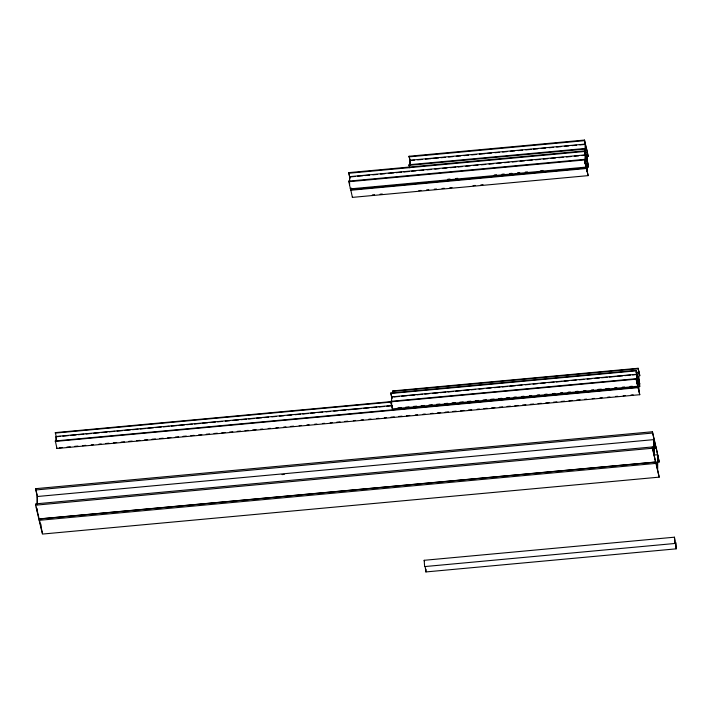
<?xml version="1.0" encoding="UTF-8"?>
<svg xmlns="http://www.w3.org/2000/svg" width="712" height="712" viewBox="0 0 712 712"><rect width="100%" height="100%" fill="white"/><g stroke="black" fill="none" stroke-linecap="round" stroke-linejoin="round"><path stroke-width="1.07" d="M35.6 505.182L35.6 503.873L652.388 446.949L655.619 462.008L38.84 518.932L35.6 505.182L652.379 448.257L655.619 462.008M37.371 497.385L35.627 488.672L652.406 431.748L655.645 445.49L655.645 446.807L653.429 447.011M37.157 504.007L37.166 496.522L653.954 439.607L653.928 453.491M37.3 511.074L37.3 508.938M37.309 504.666L37.327 497.181M39.169 520.321L39.169 519.012L655.948 462.088L659.187 477.147L42.408 534.071L39.169 520.321L655.948 463.396L659.187 477.147M40.869 526.212L40.869 524.077M55.313 440.95L55.313 441.431L638.094 387.639L639.759 394.706L56.978 448.498L55.313 440.95L638.094 387.159L639.759 394.706M391.511 401.577L55.331 432.611L55.322 433.092L391.502 402.058M56.123 441.404L56.132 436.492L392.312 405.466M56.186 440.675L56.186 436.75L60.609 436.34M56.978 448.498L56.978 448.017M348.72 181.124L348.72 181.738L584.454 159.977L586.127 167.106L350.402 188.867L348.72 181.124L584.454 159.363L586.127 167.106M349.93 178.356L348.738 172.642L584.472 150.891L586.145 158.634L584.472 150.891M349.53 181.578L349.539 176.665L585.273 154.905L585.255 162.772M349.601 184.844L349.601 182.877M349.601 180.91L349.61 176.985M350.402 188.867L350.402 188.244M350.722 189.641L350.722 190.255L586.457 168.504L588.139 175.633L352.404 197.384L350.722 189.641L586.457 167.881L588.139 175.633M351.532 190.095L351.541 188.128M352.404 197.384L352.404 196.77M390.772 401.826L390.772 401.346L636.101 378.704L637.765 386.251L392.437 408.893L390.772 401.826L636.101 379.185L637.765 386.251M391.974 398.533L390.79 393.006L636.119 370.365L637.783 377.912L636.119 370.365M391.636 405.003L391.591 396.895L636.92 374.254L636.911 382.113M392.437 408.893L390.772 401.346M392.802 390.906L392.802 391.386L638.13 368.745L639.794 375.811L639.794 375.331L638.13 368.264L392.802 390.906L393.273 393.407M409.551 167.373L409.071 164.721L584.472 148.532L586.154 156.275L584.472 148.532M410.521 162.968L409.08 156.24L584.49 140.059L586.163 147.802L584.49 140.059M409.881 165.175L409.889 160.262L585.291 144.082L585.273 151.941M409.952 164.517L409.961 160.583L414.375 160.173M584.454 159.977L584.454 159.363M585.326 163.084L585.344 155.225L582.024 155.536M585.353 152.252L585.362 144.394M586.457 168.504L586.457 167.881M587.267 171.289L587.275 163.431L585.059 163.635M587.284 160.458L587.293 152.599L585.086 152.804M587.338 171.61L587.356 163.742L585.139 163.947M587.356 160.779L587.373 152.911M636.101 379.185L636.101 378.704M636.964 382.362L636.982 374.503L632.559 374.913M638.094 387.639L638.094 387.159M638.13 368.745L638.13 368.264M638.958 390.817L638.913 382.709L636.706 382.914M638.976 380.261L638.931 372.154L636.724 372.358M652.379 448.257L652.388 446.949M655.645 446.807L652.406 431.748M654.079 454.149L654.106 440.256M655.948 463.396L655.948 462.088M656.998 462.15L659.214 461.946L655.974 446.887L653.758 447.092M657.496 468.629L657.514 454.745L654.194 455.048M657.648 469.288L657.674 455.395M659.214 461.946L655.974 446.887M424.174 560.299L424.637 566.583L674.896 543.478L675.074 540.817L674.433 537.195L424.174 560.299L424.405 560.958M425.197 566.814L425.901 571.941L426.079 569.28M674.433 537.195L674.896 543.478M676.16 548.845L675.697 542.562L676.16 548.845L425.901 571.941M409.08 156.863L584.49 140.673M417.686 159.871L422.091 159.461M425.402 159.159L430.92 158.651M433.127 158.447L438.645 157.939M440.853 157.735L445.258 157.325M448.569 157.023L452.983 156.613M456.294 156.311L460.709 155.901M464.019 155.599L468.425 155.189M471.736 154.887L476.15 154.477M479.461 154.166L484.979 153.659M487.186 153.454L491.592 153.053M494.902 152.742L499.317 152.341M502.627 152.03L507.042 151.62M510.344 151.318L514.758 150.908M518.069 150.606L522.483 150.196M525.794 149.894L531.312 149.386M533.511 149.182L537.925 148.772M541.236 148.47L545.65 148.06M548.961 147.758L553.375 147.348M556.677 147.046L561.092 146.636M564.402 146.334L568.817 145.924M572.128 145.622L576.542 145.212M579.844 144.901L584.258 144.5M409.071 165.335L584.472 149.146M348.729 173.256L584.463 151.505M350.713 176.879L355.146 176.469M357.362 176.265L362.889 175.757M365.105 175.553L369.528 175.143M372.848 174.84L377.28 174.431M380.6 174.12L385.023 173.71M388.343 173.408L393.878 172.9M396.095 172.696L401.63 172.179M403.838 171.975L409.373 171.467M411.589 171.263L416.013 170.853M419.332 170.551L423.765 170.141M427.084 169.83L431.508 169.42M434.827 169.118L439.26 168.708M442.579 168.406L447.002 167.996M450.322 167.685L455.858 167.178M458.074 166.973L462.497 166.564M465.817 166.261L470.24 165.851M473.56 165.54L477.992 165.131M481.312 164.828L485.735 164.419M489.055 164.116L493.487 163.707M496.807 163.395L501.23 162.986M504.55 162.683L508.982 162.274M512.302 161.971L516.725 161.562M520.045 161.25L524.477 160.841M527.797 160.538L532.22 160.129M535.54 159.826L539.972 159.417M543.292 159.105L547.715 158.696M551.035 158.393L555.467 157.984M558.787 157.681L563.21 157.272M566.529 156.96L570.953 156.551M574.273 156.248L578.705 155.839M447.795 179.264L450.002 179.059M455.538 178.543L457.754 178.338M494.27 174.974L496.487 174.769M502.022 174.253L504.238 174.048M509.765 173.541L511.981 173.336M517.517 172.829L519.724 172.624M525.26 172.108L527.476 171.904M540.755 170.684L542.971 170.48M372.332 194.928L374.539 194.723M380.075 194.216L382.291 194.011M418.807 190.638L421.023 190.433M426.559 189.926L428.766 189.721M434.302 189.205L436.518 189M442.054 188.493L444.261 188.288M449.797 187.781L452.013 187.576M473.044 185.636L475.251 185.431M480.787 184.915L483.003 184.711M390.79 393.487L636.119 370.845M635.674 372.714L638.993 372.403M393.861 396.94L399.387 396.433M401.595 396.228L407.122 395.721M409.329 395.516L414.856 395M417.063 394.795L422.59 394.288M424.806 394.083L429.22 393.674M432.54 393.371L438.067 392.864M440.274 392.659L445.801 392.152M448.008 391.947L453.535 391.431M455.742 391.226L461.269 390.719M463.476 390.514L469.003 390.007M471.219 389.802L475.634 389.393M478.953 389.09L483.377 388.681M486.688 388.378L491.111 387.969M494.422 387.657L499.949 387.15M502.156 386.945L507.683 386.438M509.899 386.233L515.417 385.726M517.633 385.521L522.047 385.112M525.367 384.8L529.79 384.4M533.101 384.088L537.524 383.679M540.835 383.376L545.259 382.967M548.569 382.664L554.096 382.148M556.312 381.952L561.83 381.436M564.046 381.232L568.461 380.822M571.781 380.519L576.204 380.11M579.515 379.808L583.938 379.398M587.249 379.096L591.672 378.686M594.992 378.375L599.406 377.974M601.622 377.769L607.14 377.253M609.356 377.048L614.883 376.541M617.09 376.337L622.617 375.829M624.824 375.625L630.351 375.117M62.825 436.136L68.352 435.619M70.568 435.424L76.095 434.907M78.302 434.703L83.838 434.195M86.045 433.991L91.572 433.483M93.788 433.279L99.315 432.762M101.531 432.558L107.058 432.05M109.274 431.846L114.801 431.339M117.008 431.134L122.544 430.627M124.751 430.422L130.278 429.906M132.494 429.701L138.021 429.194M140.237 428.989L145.764 428.482M147.971 428.277L153.507 427.761M155.714 427.565L161.241 427.049M163.457 426.844L168.984 426.337M171.2 426.132L176.727 425.625M178.935 425.42L184.47 424.904M186.678 424.699L192.213 424.192M194.421 423.987L199.947 423.48M202.163 423.275L207.69 422.768M209.906 422.563L215.433 422.047M217.641 421.842L222.064 421.442M225.384 421.13L229.807 420.721M233.127 420.418L238.653 419.902M240.87 419.706L246.397 419.19M248.604 418.985L254.14 418.478M256.347 418.273L261.874 417.766M264.09 417.561L268.513 417.152M271.833 416.84L276.256 416.44M279.576 416.128L283.999 415.719M287.31 415.416L291.733 415.007M295.053 414.704L300.58 414.188M302.796 413.983L308.323 413.476M310.539 413.272L314.962 412.862M318.273 412.56L322.696 412.15M326.016 411.848L330.439 411.438M333.759 411.127L338.182 410.717M340.389 410.512L345.925 410.005M348.132 409.8L361.402 408.581M363.618 408.377L369.145 407.86M371.361 407.656L376.888 407.148M379.096 406.944L384.631 406.436M386.839 406.232L392.365 405.715M636.759 383.163L638.976 382.958M397.964 407.905L401.283 407.593M405.698 407.193L409.017 406.881M413.432 406.472L416.751 406.169M421.175 405.76L424.486 405.457M428.909 405.048L432.22 404.736M436.643 404.336L439.954 404.024M444.377 403.615L447.697 403.312M452.111 402.903L455.431 402.6M459.845 402.191L463.165 401.888M467.588 401.479L470.899 401.168M475.322 400.767L478.633 400.455M483.056 400.046L486.376 399.743M490.791 399.334L494.11 399.032M498.525 398.622L501.844 398.32M506.268 397.91L509.578 397.599M514.002 397.189L516.209 396.993M521.736 396.477L523.943 396.272M529.47 395.765L531.677 395.56M537.204 395.053L539.42 394.849M544.938 394.341L547.154 394.137M552.681 393.62L554.888 393.416M560.415 392.908L562.622 392.704M568.149 392.196L570.356 391.992M575.883 391.484L578.091 391.28M583.618 390.772L585.834 390.568M591.361 390.051L593.568 389.847M597.991 389.446L601.302 389.135M605.725 388.725L609.036 388.423M614.563 387.915L616.77 387.711M622.297 387.195L624.513 386.99M630.031 386.483L632.247 386.278M59.194 447.812L62.505 447.501M66.928 447.092L70.248 446.789M74.671 446.38L77.991 446.077M82.414 445.668L85.734 445.356M91.261 444.849L93.468 444.644M99.004 444.137L101.211 443.932M105.634 443.523L108.954 443.22M113.377 442.811L116.697 442.499M121.12 442.099L124.431 441.787M128.854 441.378L132.174 441.075M136.597 440.666L139.917 440.363M144.34 439.954L147.66 439.642M152.083 439.233L155.403 438.93M159.826 438.521L163.137 438.218M167.56 437.809L170.88 437.497M175.303 437.097L178.623 436.785M183.046 436.376L186.366 436.073M190.789 435.664L194.1 435.361M198.523 434.952L201.843 434.64M206.266 434.24L209.586 433.928M214.009 433.519L217.329 433.216M221.752 432.807L225.072 432.504M229.495 432.095L232.806 431.784M237.23 431.374L240.549 431.072M244.972 430.662L248.292 430.36M252.715 429.95L256.035 429.639M260.458 429.238L262.666 429.033M268.193 428.517L270.409 428.312M275.936 427.805L278.152 427.601M283.679 427.093L285.886 426.888M290.309 426.479L293.629 426.177M299.156 425.66L301.372 425.456M306.899 424.948L309.115 424.744M314.642 424.236L316.858 424.032M322.385 423.515L324.592 423.311M330.128 422.803L332.335 422.599M336.758 422.189L340.078 421.887M344.501 421.477L347.821 421.175M353.348 420.659L355.555 420.454M361.091 419.947L363.298 419.742M368.825 419.235L371.041 419.03M376.568 418.522L378.784 418.318M384.311 417.802L386.518 417.597M390.95 417.188L394.261 416.885M398.684 416.476L402.004 416.173M406.427 415.763L409.747 415.452M415.274 414.945L417.49 414.74M423.017 414.233L425.224 414.028M430.76 413.521L432.967 413.316M437.39 412.907L440.71 412.595M445.133 412.195L448.453 411.883M452.877 411.474L456.187 411.171M460.611 410.762L463.93 410.459M468.354 410.05L471.673 409.738M477.2 409.231L479.416 409.026M483.84 408.617L487.159 408.314M491.583 407.905L494.893 407.593M499.317 407.193L502.636 406.881M507.06 406.472L510.379 406.169M514.803 405.76L518.122 405.457M522.546 405.048L525.856 404.736M530.28 404.336L533.599 404.024M538.023 403.615L541.342 403.312M545.766 402.903L549.086 402.6M553.509 402.191L556.82 401.88M561.252 401.47L564.563 401.168M568.986 400.758L572.306 400.455M576.729 400.046L580.049 399.735M584.472 399.334L586.679 399.129M592.215 398.613L594.422 398.409M599.949 397.901L602.165 397.697M607.692 397.189L609.908 396.985M615.435 396.477L617.642 396.272M623.178 395.756L625.385 395.552M630.912 395.044L633.128 394.84M35.627 489.981L652.406 433.056M282.041 474.601L284.257 474.397M653.758 448.4L655.974 448.195M409.08 156.24L410.521 162.354M409.071 164.721L409.792 167.774M348.738 172.642L349.93 177.733M390.79 393.006L391.974 398.053M55.331 432.611L56.515 438.138M35.627 488.672L37.371 496.068M36.348 507.042L38.84 517.624M39.169 519.012L42.408 532.763M586.474 159.408L588.157 167.151L586.474 159.408M586.483 157.049L588.157 164.801L586.483 157.049M586.492 148.577L588.174 156.32L586.492 148.577M638.112 378.82L639.777 386.367L638.112 378.82M638.112 376.603L639.777 384.151L638.112 376.603"/></g></svg>
